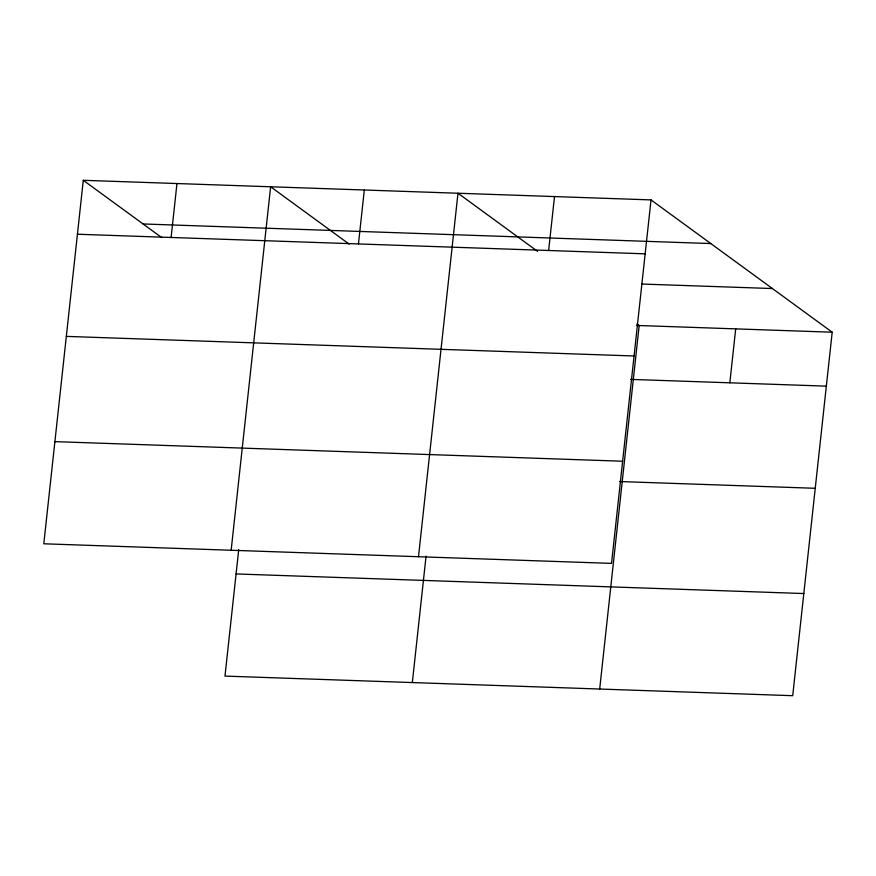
<?xml version="1.0" encoding="UTF-8"?>
<svg xmlns="http://www.w3.org/2000/svg" width="876" height="876" viewBox="0 0 876 876"><rect width="100%" height="100%" fill="white"/><g stroke="black" fill="none" stroke-linecap="round" stroke-linejoin="round"><path stroke-width="1.31" d="M83.286 180.303L43.8 543.788L611.525 563.388L651.021 199.903L83.286 180.303L161.775 237.615M171.105 237.473L176.963 183.533M231.154 550.259L270.64 186.774L349.13 244.086M238.721 549.657L224.979 676.097L792.714 695.697L832.2 332.212L651.021 199.903M358.459 243.933L364.317 190.004M418.498 556.731L457.984 193.235L537.579 251.357M412.333 682.568L426.065 556.118M548.639 250.503L554.508 196.574M599.688 689.029L639.173 325.543L637.038 323.989M729.828 382.812L735.687 328.872M143.073 223.96L710.808 243.561M77.427 234.231L645.163 253.832M641.911 284.043L772.413 288.543M636.458 325.445L832.2 332.212M66.335 336.384L634.06 355.985M630.6 379.385L826.342 386.141M54.892 441.635L622.628 461.236M619.496 481.537L815.238 488.293M236.082 573.944L803.807 593.545"/></g></svg>
